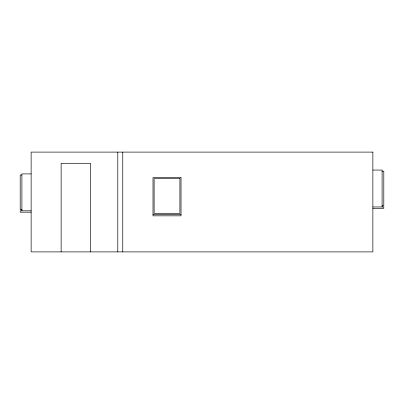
<?xml version="1.0" encoding="UTF-8"?>
<svg xmlns="http://www.w3.org/2000/svg" width="404" height="404" viewBox="0 0 404 404"><rect width="100%" height="100%" fill="white"/><g stroke="black" fill="none" stroke-linecap="round" stroke-linejoin="round"><path stroke-width="0.61" d="M372.867 170.059L382.093 170.059L382.093 206.964M382.093 171.175L383.8 171.175L383.8 205.848L382.093 205.848M31.133 173.907L21.907 173.907L21.907 210.812M21.907 175.023L20.2 175.023L20.2 209.696L21.907 209.696M372.867 206.964L383.8 206.964L383.8 208.333L372.867 208.333M31.133 210.812L20.2 210.812L20.2 212.181L31.133 212.181M153.005 214.468L181.022 214.468M122.75 152.106L122.75 251.894M117.791 152.106L117.791 251.894M90.526 251.894L90.526 163.383L61.135 163.383L61.135 251.894M372.867 152.106L31.133 152.106L31.133 251.894L372.867 251.894L372.867 152.106M181.022 177.563L153.005 177.563L153.005 215.837L181.022 215.837L181.022 177.563M179.906 178.679L154.121 178.679L154.121 213.352L179.906 213.352L179.906 178.679"/></g></svg>
